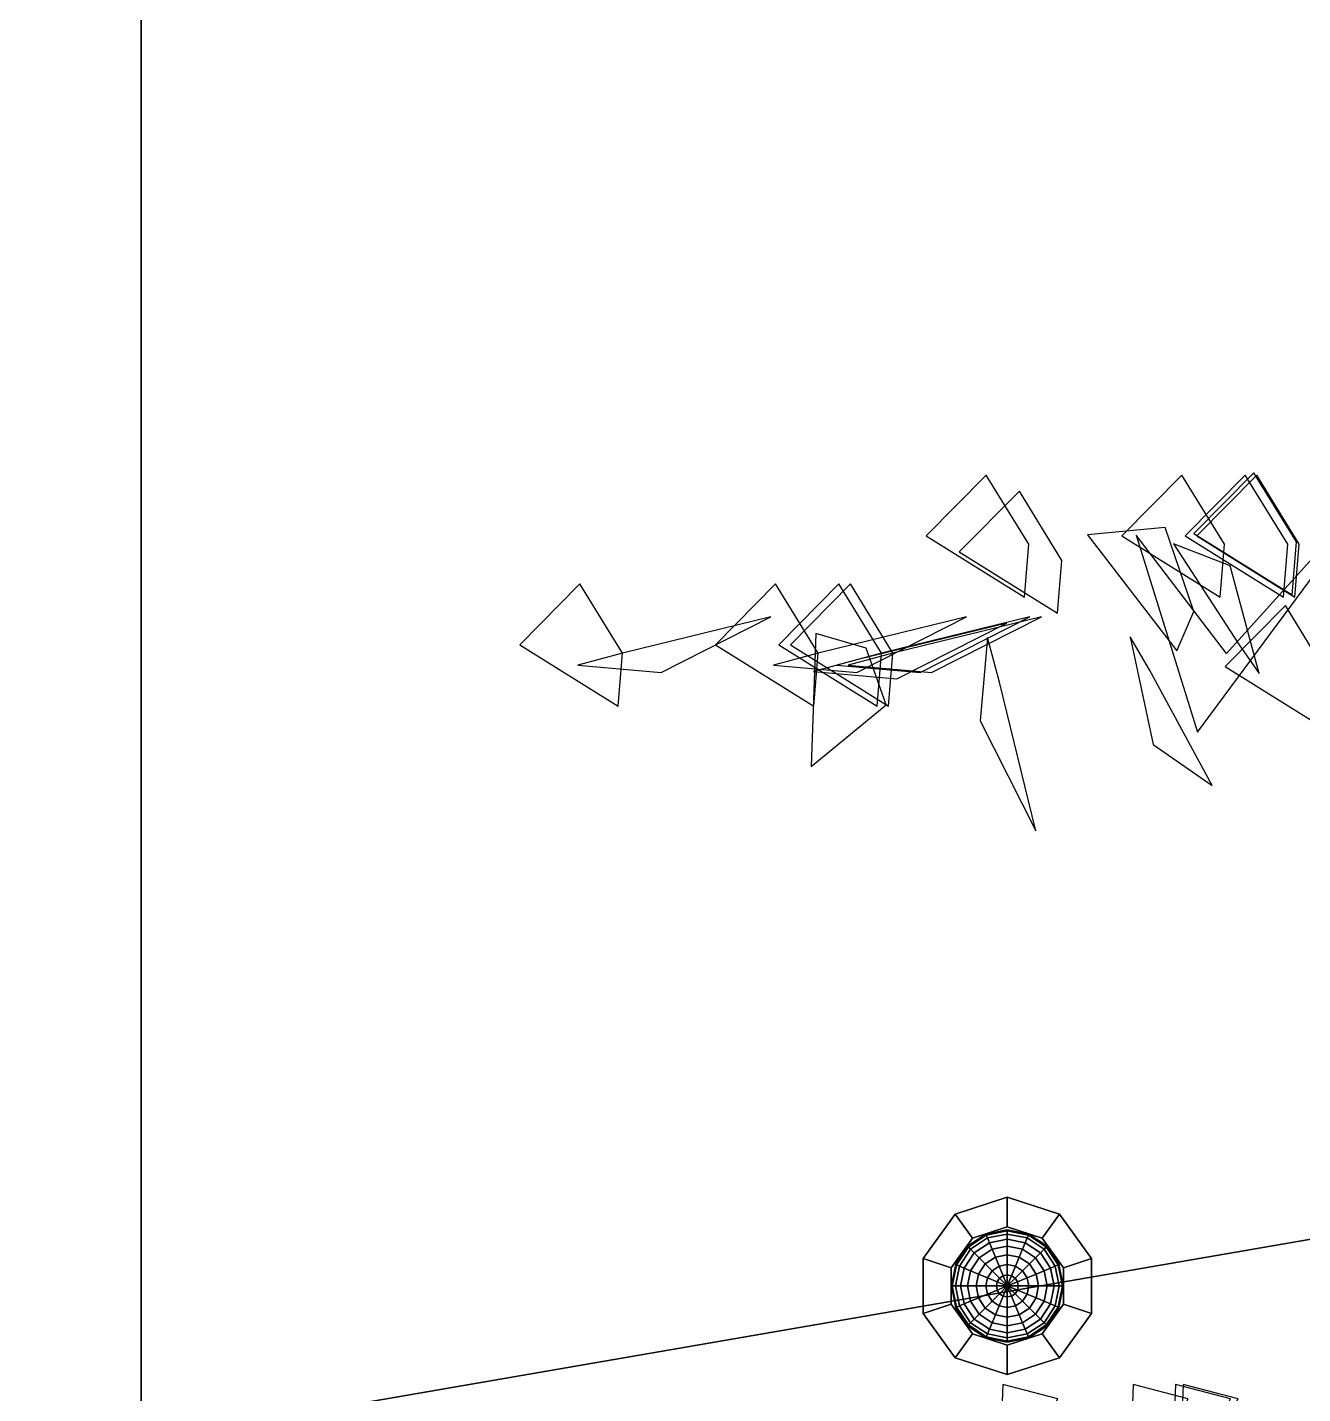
# Model space of a CAD drawing. Header units: millimetres. Extents: x 116.8 to 135.8, y -35.1 to -13.1.
# Drawn here: x 128.742 to 129.877, y -20.523 to -19.307 of the extents above; entities that cross this region are included whole.
import ezdxf

# ---------------------------------------------------------------- set-up
doc = ezdxf.new("R2010")
doc.units = ezdxf.units.MM
for name, color, linetype in [('COPERTURA', 252, 'CONTINUOUS'), ('CROMATO', 251, 'CONTINUOUS'), ('FOGLIE', 62, 'CONTINUOUS'), ('LAMPADA', 2, 'CONTINUOUS'), ('MARMO', 7, 'CONTINUOUS'), ('PARETE_INTERNA', 7, 'CONTINUOUS'), ('PRATO', 83, 'CONTINUOUS'), ('RIVESTIMENTO', 33, 'CONTINUOUS')]:
    doc.layers.add(name, color=color, linetype=linetype)

msp = doc.modelspace()

# ---------------------------------------------------------------- linework, layer by layer
at = {"layer": 'COPERTURA'}
msp.add_3dface([(127.943016, -18.1399, 8.1), (127.943016, -20.6399, 8.1), (130.343016, -20.6399, 8.1), (130.343016, -18.1399, 8.1)], dxfattribs=at)
at = {"layer": 'CROMATO'}
for points in [[(129.613727, -20.374237, 7.8), (129.613727, -20.34795, 7.8), (129.567374, -20.363011, 7.8), (129.582825, -20.384277, 7.8)], [(129.582825, -20.384277, 7.775), (129.567374, -20.363011, 7.775), (129.613727, -20.34795, 7.775), (129.613727, -20.374237, 7.775)], [(129.567374, -20.363011, 7.8), (129.613727, -20.34795, 7.8), (129.613727, -20.34795, 7.775), (129.567374, -20.363011, 7.775)], [(129.644628, -20.384277, 7.8), (129.660079, -20.363011, 7.8), (129.613727, -20.34795, 7.8), (129.613727, -20.374237, 7.8)], [(129.613727, -20.374237, 7.775), (129.613727, -20.34795, 7.775), (129.660079, -20.363011, 7.775), (129.644628, -20.384277, 7.775)], [(129.613727, -20.34795, 7.8), (129.660079, -20.363011, 7.8), (129.660079, -20.363011, 7.775), (129.613727, -20.34795, 7.775)], [(129.613727, -20.34795, 7.8), (129.613727, -20.374237, 7.8), (129.613727, -20.374237, 7.775), (129.613727, -20.34795, 7.775)], [(129.582825, -20.384277, 7.8), (129.567374, -20.363011, 7.8), (129.538727, -20.402441, 7.8), (129.563727, -20.410564, 7.8)], [(129.563727, -20.410564, 7.775), (129.538727, -20.402441, 7.775), (129.567374, -20.363011, 7.775), (129.582825, -20.384277, 7.775)], [(129.538727, -20.402441, 7.8), (129.567374, -20.363011, 7.8), (129.567374, -20.363011, 7.775), (129.538727, -20.402441, 7.775)], [(129.567374, -20.363011, 7.8), (129.582825, -20.384277, 7.8), (129.582825, -20.384277, 7.775), (129.567374, -20.363011, 7.775)], [(129.663727, -20.410564, 7.8), (129.688727, -20.402441, 7.8), (129.660079, -20.363011, 7.8), (129.644628, -20.384277, 7.8)], [(129.644628, -20.384277, 7.775), (129.660079, -20.363011, 7.775), (129.688727, -20.402441, 7.775), (129.663727, -20.410564, 7.775)], [(129.644628, -20.384277, 7.8), (129.660079, -20.363011, 7.8), (129.660079, -20.363011, 7.775), (129.644628, -20.384277, 7.775)], [(129.660079, -20.363011, 7.8), (129.688727, -20.402441, 7.8), (129.688727, -20.402441, 7.775), (129.660079, -20.363011, 7.775)], [(129.613727, -20.374237, 7.775), (129.582825, -20.384277, 7.775), (129.582825, -20.384277, 7.8), (129.613727, -20.374237, 7.8)], [(129.644628, -20.384277, 7.775), (129.613727, -20.374237, 7.775), (129.613727, -20.374237, 7.8), (129.644628, -20.384277, 7.8)], [(129.582825, -20.384277, 7.775), (129.563727, -20.410564, 7.775), (129.563727, -20.410564, 7.8), (129.582825, -20.384277, 7.8)], [(129.663727, -20.410564, 7.775), (129.644628, -20.384277, 7.775), (129.644628, -20.384277, 7.8), (129.663727, -20.410564, 7.8)], [(129.563727, -20.443056, 7.8), (129.538727, -20.451179, 7.8), (129.538727, -20.402441, 7.8), (129.563727, -20.410564, 7.8)], [(129.563727, -20.410564, 7.775), (129.538727, -20.402441, 7.775), (129.538727, -20.451179, 7.775), (129.563727, -20.443056, 7.775)], [(129.563727, -20.410564, 7.8), (129.538727, -20.402441, 7.8), (129.538727, -20.402441, 7.775), (129.563727, -20.410564, 7.775)], [(129.538727, -20.402441, 7.8), (129.538727, -20.451179, 7.8), (129.538727, -20.451179, 7.775), (129.538727, -20.402441, 7.775)], [(129.563727, -20.443056, 7.775), (129.563727, -20.410564, 7.775), (129.563727, -20.410564, 7.8), (129.563727, -20.443056, 7.8)], [(129.663727, -20.443056, 7.8), (129.688727, -20.451179, 7.8), (129.688727, -20.402441, 7.8), (129.663727, -20.410564, 7.8)], [(129.663727, -20.410564, 7.775), (129.688727, -20.402441, 7.775), (129.688727, -20.451179, 7.775), (129.663727, -20.443056, 7.775)], [(129.688727, -20.402441, 7.8), (129.663727, -20.410564, 7.8), (129.663727, -20.410564, 7.775), (129.688727, -20.402441, 7.775)], [(129.663727, -20.443056, 7.775), (129.663727, -20.410564, 7.775), (129.663727, -20.410564, 7.8), (129.663727, -20.443056, 7.8)], [(129.688727, -20.402441, 7.8), (129.688727, -20.451179, 7.8), (129.688727, -20.451179, 7.775), (129.688727, -20.402441, 7.775)], [(129.582825, -20.469342, 7.8), (129.567374, -20.490608, 7.8), (129.538727, -20.451179, 7.8), (129.563727, -20.443056, 7.8)], [(129.563727, -20.443056, 7.775), (129.538727, -20.451179, 7.775), (129.567374, -20.490608, 7.775), (129.582825, -20.469342, 7.775)], [(129.563727, -20.443056, 7.8), (129.538727, -20.451179, 7.8), (129.538727, -20.451179, 7.775), (129.563727, -20.443056, 7.775)], [(129.582825, -20.469342, 7.775), (129.563727, -20.443056, 7.775), (129.563727, -20.443056, 7.8), (129.582825, -20.469342, 7.8)], [(129.663727, -20.443056, 7.8), (129.688727, -20.451179, 7.8), (129.660079, -20.490608, 7.8), (129.644628, -20.469342, 7.8)], [(129.644628, -20.469342, 7.775), (129.660079, -20.490608, 7.775), (129.688727, -20.451179, 7.775), (129.663727, -20.443056, 7.775)], [(129.663727, -20.443056, 7.775), (129.644628, -20.469342, 7.775), (129.644628, -20.469342, 7.8), (129.663727, -20.443056, 7.8)], [(129.688727, -20.451179, 7.8), (129.663727, -20.443056, 7.8), (129.663727, -20.443056, 7.775), (129.688727, -20.451179, 7.775)], [(129.538727, -20.451179, 7.8), (129.567374, -20.490608, 7.8), (129.567374, -20.490608, 7.775), (129.538727, -20.451179, 7.775)], [(129.660079, -20.490608, 7.8), (129.688727, -20.451179, 7.8), (129.688727, -20.451179, 7.775), (129.660079, -20.490608, 7.775)], [(129.613727, -20.479383, 7.8), (129.613727, -20.505669, 7.8), (129.567374, -20.490608, 7.8), (129.582825, -20.469342, 7.8)], [(129.582825, -20.469342, 7.775), (129.567374, -20.490608, 7.775), (129.613727, -20.505669, 7.775), (129.613727, -20.479383, 7.775)], [(129.582825, -20.469342, 7.8), (129.567374, -20.490608, 7.8), (129.567374, -20.490608, 7.775), (129.582825, -20.469342, 7.775)], [(129.613727, -20.479383, 7.775), (129.582825, -20.469342, 7.775), (129.582825, -20.469342, 7.8), (129.613727, -20.479383, 7.8)], [(129.644628, -20.469342, 7.8), (129.660079, -20.490608, 7.8), (129.613727, -20.505669, 7.8), (129.613727, -20.479383, 7.8)], [(129.613727, -20.479383, 7.775), (129.613727, -20.505669, 7.775), (129.660079, -20.490608, 7.775), (129.644628, -20.469342, 7.775)], [(129.644628, -20.469342, 7.775), (129.613727, -20.479383, 7.775), (129.613727, -20.479383, 7.8), (129.644628, -20.469342, 7.8)], [(129.644628, -20.469342, 7.8), (129.660079, -20.490608, 7.8), (129.660079, -20.490608, 7.775), (129.644628, -20.469342, 7.775)], [(129.613727, -20.479383, 7.8), (129.613727, -20.505669, 7.8), (129.613727, -20.505669, 7.775), (129.613727, -20.479383, 7.775)], [(129.567374, -20.490608, 7.8), (129.613727, -20.505669, 7.8), (129.613727, -20.505669, 7.775), (129.567374, -20.490608, 7.775)], [(129.613727, -20.505669, 7.8), (129.660079, -20.490608, 7.8), (129.660079, -20.490608, 7.775), (129.613727, -20.505669, 7.775)]]:
    msp.add_3dface(points, dxfattribs=at)
at = {"layer": 'FOGLIE'}
for points in [[(129.632851, -19.76723, 2.510265), (129.595035, -19.705584, 2.477011), (129.54155, -19.759614, 2.370897), (129.628895, -19.814239, 2.484421)], [(129.806952, -19.767229, 2.03416), (129.769135, -19.705584, 2.000906), (129.715651, -19.759614, 1.894792), (129.802996, -19.814239, 2.008317)], [(129.954116, -19.703399, 1.681351), (129.80861, -19.864349, 1.832384), (129.728232, -19.759049, 1.750938), (129.783095, -19.934281, 1.763289)], [(129.863278, -19.76723, 2.699683), (129.825462, -19.705584, 2.666429), (129.771977, -19.759614, 2.560315), (129.859322, -19.814239, 2.673839)], [(129.871025, -19.765154, 3.520228), (129.833209, -19.703508, 3.486974), (129.779724, -19.757538, 3.38086), (129.867069, -19.812163, 3.494385)], [(129.873519, -19.76723, 3.052922), (129.835703, -19.705584, 3.019667), (129.782218, -19.759614, 2.913553), (129.869563, -19.814239, 3.027078)], [(129.662314, -19.781587, 1.638587), (129.624498, -19.719941, 1.605332), (129.571013, -19.773971, 1.499219), (129.658358, -19.828596, 1.612743)], [(129.77978, -19.827109, 1.802949), (129.754231, -19.752209, 1.794393), (129.685164, -19.758752, 1.683817), (129.764641, -19.861853, 1.764776)], [(129.819889, -19.856564, 2.249863), (129.837707, -19.881991, 2.277021), (129.812088, -19.786363, 2.277032), (129.761713, -19.766688, 2.165724)], [(129.271327, -19.8641, 2.646577), (129.233511, -19.802454, 2.613323), (129.180026, -19.856484, 2.507209), (129.267371, -19.911109, 2.620733)], [(129.445428, -19.8641, 2.170472), (129.407611, -19.802454, 2.137218), (129.354127, -19.856484, 2.031104), (129.441472, -19.911109, 2.144629)], [(129.501754, -19.8641, 2.835995), (129.463938, -19.802454, 2.802741), (129.410453, -19.856484, 2.696627), (129.497798, -19.911109, 2.810151)], [(129.511995, -19.8641, 3.189234), (129.474179, -19.802454, 3.155979), (129.420694, -19.856484, 3.049866), (129.508039, -19.911109, 3.16339)], [(129.898934, -19.883388, 1.965447), (129.861118, -19.821742, 1.932193), (129.807633, -19.875772, 1.826079), (129.894978, -19.930397, 1.939604)], [(129.271327, -19.8641, 2.646577), (129.231483, -19.874776, 2.646577), (129.305705, -19.881303, 2.581389), (129.403387, -19.831781, 2.639008)], [(129.445428, -19.8641, 2.170472), (129.405583, -19.874776, 2.170472), (129.479805, -19.881303, 2.105284), (129.577487, -19.831781, 2.162903)], [(129.481096, -19.869635, 3.600412), (129.441251, -19.880311, 3.600412), (129.515473, -19.886838, 3.535223), (129.613155, -19.837317, 3.592842)], [(129.501754, -19.8641, 2.835995), (129.46191, -19.874776, 2.835995), (129.536132, -19.881303, 2.770807), (129.633814, -19.831781, 2.828425)], [(129.511995, -19.8641, 3.189234), (129.472151, -19.874776, 3.189234), (129.546373, -19.881303, 3.124045), (129.644055, -19.831781, 3.181664)], [(129.488083, -19.859719, 3.615469), (129.443282, -19.846662, 3.550982), (129.439315, -19.964709, 3.495401), (129.50588, -19.910031, 3.622209)], [(129.60689, -19.889928, 3.669904), (129.596214, -19.850083, 3.669904), (129.589687, -19.924305, 3.604716), (129.639208, -20.021987, 3.662335)], [(129.740225, -19.878932, 3.439602), (129.722971, -19.849388, 3.416558), (129.743403, -19.945374, 3.40351), (129.796051, -19.981606, 3.509479)], [(129.635673, -20.569673, 1.764385), (129.658659, -20.527291, 1.742215), (129.609637, -20.514422, 1.671473), (129.607214, -20.583059, 1.747156)], [(129.75174, -20.569673, 1.446982), (129.774726, -20.527291, 1.424812), (129.725703, -20.514422, 1.35407), (129.723281, -20.583059, 1.429753)], [(129.789291, -20.569673, 1.890663), (129.812277, -20.527291, 1.868494), (129.763254, -20.514422, 1.797751), (129.760832, -20.583059, 1.873434)], [(129.796119, -20.569673, 2.126156), (129.819105, -20.527291, 2.103986), (129.770082, -20.514422, 2.033244), (129.767659, -20.583059, 2.108927)]]:
    msp.add_3dface(points, dxfattribs=at)
at = {"layer": 'LAMPADA'}
for points in [[(129.59496, -20.381503, 7.765245), (129.613727, -20.37777, 7.765245), (129.613727, -20.37681, 7.775), (129.594593, -20.380616, 7.775)], [(129.596049, -20.384132, 7.755866), (129.613727, -20.380616, 7.755866), (129.613727, -20.37777, 7.765245), (129.59496, -20.381503, 7.765245)], [(129.613727, -20.37777, 7.765245), (129.632493, -20.381503, 7.765245), (129.632861, -20.380616, 7.775), (129.613727, -20.37681, 7.775)], [(129.613727, -20.380616, 7.755866), (129.631404, -20.384132, 7.755866), (129.632493, -20.381503, 7.765245), (129.613727, -20.37777, 7.765245)], [(129.579051, -20.392134, 7.765245), (129.59496, -20.381503, 7.765245), (129.594593, -20.380616, 7.775), (129.578371, -20.391454, 7.775)], [(129.581063, -20.394146, 7.755866), (129.596049, -20.384132, 7.755866), (129.59496, -20.381503, 7.765245), (129.579051, -20.392134, 7.765245)], [(129.58433, -20.397413, 7.747221), (129.597817, -20.388401, 7.747221), (129.596049, -20.384132, 7.755866), (129.581063, -20.394146, 7.755866)], [(129.588727, -20.40181, 7.739645), (129.600197, -20.394146, 7.739645), (129.597817, -20.388401, 7.747221), (129.58433, -20.397413, 7.747221)], [(129.597817, -20.388401, 7.747221), (129.613727, -20.385236, 7.747221), (129.613727, -20.380616, 7.755866), (129.596049, -20.384132, 7.755866)], [(129.600197, -20.394146, 7.739645), (129.613727, -20.391454, 7.739645), (129.613727, -20.385236, 7.747221), (129.597817, -20.388401, 7.747221)], [(129.613727, -20.385236, 7.747221), (129.629636, -20.388401, 7.747221), (129.631404, -20.384132, 7.755866), (129.613727, -20.380616, 7.755866)], [(129.613727, -20.391454, 7.739645), (129.627257, -20.394146, 7.739645), (129.629636, -20.388401, 7.747221), (129.613727, -20.385236, 7.747221)], [(129.627257, -20.394146, 7.739645), (129.638727, -20.40181, 7.739645), (129.643124, -20.397413, 7.747221), (129.629636, -20.388401, 7.747221)], [(129.629636, -20.388401, 7.747221), (129.643124, -20.397413, 7.747221), (129.646391, -20.394146, 7.755866), (129.631404, -20.384132, 7.755866)], [(129.631404, -20.384132, 7.755866), (129.646391, -20.394146, 7.755866), (129.648403, -20.392134, 7.765245), (129.632493, -20.381503, 7.765245)], [(129.632493, -20.381503, 7.765245), (129.648403, -20.392134, 7.765245), (129.649082, -20.391454, 7.775), (129.632861, -20.380616, 7.775)], [(129.56842, -20.408043, 7.765245), (129.579051, -20.392134, 7.765245), (129.578371, -20.391454, 7.775), (129.567533, -20.407676, 7.775)], [(129.571049, -20.409132, 7.755866), (129.581063, -20.394146, 7.755866), (129.579051, -20.392134, 7.765245), (129.56842, -20.408043, 7.765245)], [(129.575318, -20.4109, 7.747221), (129.58433, -20.397413, 7.747221), (129.581063, -20.394146, 7.755866), (129.571049, -20.409132, 7.755866)], [(129.581063, -20.41328, 7.739645), (129.588727, -20.40181, 7.739645), (129.58433, -20.397413, 7.747221), (129.575318, -20.4109, 7.747221)], [(129.588063, -20.416179, 7.733426), (129.594084, -20.407167, 7.733426), (129.588727, -20.40181, 7.739645), (129.581063, -20.41328, 7.739645)], [(129.594084, -20.407167, 7.733426), (129.603096, -20.401146, 7.733426), (129.600197, -20.394146, 7.739645), (129.588727, -20.40181, 7.739645)], [(129.600197, -20.41328, 7.728806), (129.606404, -20.409132, 7.728806), (129.603096, -20.401146, 7.733426), (129.594084, -20.407167, 7.733426)], [(129.603096, -20.401146, 7.733426), (129.613727, -20.399031, 7.733426), (129.613727, -20.391454, 7.739645), (129.600197, -20.394146, 7.739645)], [(129.606404, -20.409132, 7.728806), (129.613727, -20.407676, 7.728806), (129.613727, -20.399031, 7.733426), (129.603096, -20.401146, 7.733426)], [(129.613727, -20.399031, 7.733426), (129.624357, -20.401146, 7.733426), (129.627257, -20.394146, 7.739645), (129.613727, -20.391454, 7.739645)], [(129.613727, -20.407676, 7.728806), (129.621049, -20.409132, 7.728806), (129.624357, -20.401146, 7.733426), (129.613727, -20.399031, 7.733426)], [(129.621049, -20.409132, 7.728806), (129.627257, -20.41328, 7.728806), (129.633369, -20.407167, 7.733426), (129.624357, -20.401146, 7.733426)], [(129.624357, -20.401146, 7.733426), (129.633369, -20.407167, 7.733426), (129.638727, -20.40181, 7.739645), (129.627257, -20.394146, 7.739645)], [(129.633369, -20.407167, 7.733426), (129.639391, -20.416179, 7.733426), (129.646391, -20.41328, 7.739645), (129.638727, -20.40181, 7.739645)], [(129.638727, -20.40181, 7.739645), (129.646391, -20.41328, 7.739645), (129.652136, -20.4109, 7.747221), (129.643124, -20.397413, 7.747221)], [(129.643124, -20.397413, 7.747221), (129.652136, -20.4109, 7.747221), (129.656404, -20.409132, 7.755866), (129.646391, -20.394146, 7.755866)], [(129.646391, -20.394146, 7.755866), (129.656404, -20.409132, 7.755866), (129.659033, -20.408043, 7.765245), (129.648403, -20.392134, 7.765245)], [(129.648403, -20.392134, 7.765245), (129.659033, -20.408043, 7.765245), (129.659921, -20.407676, 7.775), (129.649082, -20.391454, 7.775)], [(129.564687, -20.42681, 7.765245), (129.56842, -20.408043, 7.765245), (129.567533, -20.407676, 7.775), (129.563727, -20.42681, 7.775)], [(129.567533, -20.42681, 7.755866), (129.571049, -20.409132, 7.755866), (129.56842, -20.408043, 7.765245), (129.564687, -20.42681, 7.765245)], [(129.572153, -20.42681, 7.747221), (129.575318, -20.4109, 7.747221), (129.571049, -20.409132, 7.755866), (129.567533, -20.42681, 7.755866)], [(129.578371, -20.42681, 7.739645), (129.581063, -20.41328, 7.739645), (129.575318, -20.4109, 7.747221), (129.572153, -20.42681, 7.747221)], [(129.585948, -20.42681, 7.733426), (129.588063, -20.416179, 7.733426), (129.581063, -20.41328, 7.739645), (129.578371, -20.42681, 7.739645)], [(129.596049, -20.419487, 7.728806), (129.600197, -20.41328, 7.728806), (129.594084, -20.407167, 7.733426), (129.588063, -20.416179, 7.733426)], [(129.604715, -20.423077, 7.725961), (129.606829, -20.419912, 7.725961), (129.600197, -20.41328, 7.728806), (129.596049, -20.419487, 7.728806)], [(129.606829, -20.419912, 7.725961), (129.609994, -20.417798, 7.725961), (129.606404, -20.409132, 7.728806), (129.600197, -20.41328, 7.728806)], [(129.609994, -20.417798, 7.725961), (129.613727, -20.417055, 7.725961), (129.613727, -20.407676, 7.728806), (129.606404, -20.409132, 7.728806)], [(129.613727, -20.417055, 7.725961), (129.61746, -20.417798, 7.725961), (129.621049, -20.409132, 7.728806), (129.613727, -20.407676, 7.728806)], [(129.61746, -20.417798, 7.725961), (129.620624, -20.419912, 7.725961), (129.627257, -20.41328, 7.728806), (129.621049, -20.409132, 7.728806)], [(129.620624, -20.419912, 7.725961), (129.622739, -20.423077, 7.725961), (129.631404, -20.419487, 7.728806), (129.627257, -20.41328, 7.728806)], [(129.627257, -20.41328, 7.728806), (129.631404, -20.419487, 7.728806), (129.639391, -20.416179, 7.733426), (129.633369, -20.407167, 7.733426)], [(129.639391, -20.416179, 7.733426), (129.641505, -20.42681, 7.733426), (129.649082, -20.42681, 7.739645), (129.646391, -20.41328, 7.739645)], [(129.646391, -20.41328, 7.739645), (129.649082, -20.42681, 7.739645), (129.6553, -20.42681, 7.747221), (129.652136, -20.4109, 7.747221)], [(129.652136, -20.4109, 7.747221), (129.6553, -20.42681, 7.747221), (129.659921, -20.42681, 7.755866), (129.656404, -20.409132, 7.755866)], [(129.656404, -20.409132, 7.755866), (129.659921, -20.42681, 7.755866), (129.662766, -20.42681, 7.765245), (129.659033, -20.408043, 7.765245)], [(129.659033, -20.408043, 7.765245), (129.662766, -20.42681, 7.765245), (129.663727, -20.42681, 7.775), (129.659921, -20.407676, 7.775)], [(129.594593, -20.42681, 7.728806), (129.596049, -20.419487, 7.728806), (129.588063, -20.416179, 7.733426), (129.585948, -20.42681, 7.733426)], [(129.603972, -20.42681, 7.725961), (129.604715, -20.423077, 7.725961), (129.596049, -20.419487, 7.728806), (129.594593, -20.42681, 7.728806)], [(129.613727, -20.42681, 7.725), (129.613727, -20.42681, 7.725), (129.604715, -20.423077, 7.725961), (129.603972, -20.42681, 7.725961)], [(129.613727, -20.42681, 7.725), (129.613727, -20.42681, 7.725), (129.606829, -20.419912, 7.725961), (129.604715, -20.423077, 7.725961)], [(129.613727, -20.42681, 7.725), (129.613727, -20.42681, 7.725), (129.609994, -20.417798, 7.725961), (129.606829, -20.419912, 7.725961)], [(129.613727, -20.42681, 7.725), (129.613727, -20.42681, 7.725), (129.613727, -20.417055, 7.725961), (129.609994, -20.417798, 7.725961)], [(129.613727, -20.42681, 7.725), (129.613727, -20.42681, 7.725), (129.61746, -20.417798, 7.725961), (129.613727, -20.417055, 7.725961)], [(129.613727, -20.42681, 7.725), (129.613727, -20.42681, 7.725), (129.620624, -20.419912, 7.725961), (129.61746, -20.417798, 7.725961)], [(129.613727, -20.42681, 7.725), (129.613727, -20.42681, 7.725), (129.622739, -20.423077, 7.725961), (129.620624, -20.419912, 7.725961)], [(129.613727, -20.42681, 7.725), (129.613727, -20.42681, 7.725), (129.623481, -20.42681, 7.725961), (129.622739, -20.423077, 7.725961)], [(129.622739, -20.423077, 7.725961), (129.623481, -20.42681, 7.725961), (129.632861, -20.42681, 7.728806), (129.631404, -20.419487, 7.728806)], [(129.631404, -20.419487, 7.728806), (129.632861, -20.42681, 7.728806), (129.641505, -20.42681, 7.733426), (129.639391, -20.416179, 7.733426)], [(129.56842, -20.445576, 7.765245), (129.564687, -20.42681, 7.765245), (129.563727, -20.42681, 7.775), (129.567533, -20.445944, 7.775)], [(129.571049, -20.444487, 7.755866), (129.567533, -20.42681, 7.755866), (129.564687, -20.42681, 7.765245), (129.56842, -20.445576, 7.765245)], [(129.575318, -20.442719, 7.747221), (129.572153, -20.42681, 7.747221), (129.567533, -20.42681, 7.755866), (129.571049, -20.444487, 7.755866)], [(129.581063, -20.44034, 7.739645), (129.578371, -20.42681, 7.739645), (129.572153, -20.42681, 7.747221), (129.575318, -20.442719, 7.747221)], [(129.588063, -20.43744, 7.733426), (129.585948, -20.42681, 7.733426), (129.578371, -20.42681, 7.739645), (129.581063, -20.44034, 7.739645)], [(129.594084, -20.446452, 7.733426), (129.588063, -20.43744, 7.733426), (129.581063, -20.44034, 7.739645), (129.588727, -20.45181, 7.739645)], [(129.596049, -20.434132, 7.728806), (129.594593, -20.42681, 7.728806), (129.585948, -20.42681, 7.733426), (129.588063, -20.43744, 7.733426)], [(129.600197, -20.44034, 7.728806), (129.596049, -20.434132, 7.728806), (129.588063, -20.43744, 7.733426), (129.594084, -20.446452, 7.733426)], [(129.604715, -20.430543, 7.725961), (129.603972, -20.42681, 7.725961), (129.594593, -20.42681, 7.728806), (129.596049, -20.434132, 7.728806)], [(129.606829, -20.433707, 7.725961), (129.604715, -20.430543, 7.725961), (129.596049, -20.434132, 7.728806), (129.600197, -20.44034, 7.728806)], [(129.609994, -20.435822, 7.725961), (129.606829, -20.433707, 7.725961), (129.600197, -20.44034, 7.728806), (129.606404, -20.444487, 7.728806)], [(129.613727, -20.42681, 7.725), (129.613727, -20.42681, 7.725), (129.603972, -20.42681, 7.725961), (129.604715, -20.430543, 7.725961)], [(129.613727, -20.42681, 7.725), (129.613727, -20.42681, 7.725), (129.604715, -20.430543, 7.725961), (129.606829, -20.433707, 7.725961)], [(129.613727, -20.436564, 7.725961), (129.609994, -20.435822, 7.725961), (129.606404, -20.444487, 7.728806), (129.613727, -20.445944, 7.728806)], [(129.613727, -20.42681, 7.725), (129.613727, -20.42681, 7.725), (129.606829, -20.433707, 7.725961), (129.609994, -20.435822, 7.725961)], [(129.613727, -20.42681, 7.725), (129.613727, -20.42681, 7.725), (129.609994, -20.435822, 7.725961), (129.613727, -20.436564, 7.725961)], [(129.613727, -20.42681, 7.725), (129.613727, -20.42681, 7.725), (129.622739, -20.430543, 7.725961), (129.623481, -20.42681, 7.725961)], [(129.613727, -20.42681, 7.725), (129.613727, -20.42681, 7.725), (129.620624, -20.433707, 7.725961), (129.622739, -20.430543, 7.725961)], [(129.613727, -20.42681, 7.725), (129.613727, -20.42681, 7.725), (129.61746, -20.435822, 7.725961), (129.620624, -20.433707, 7.725961)], [(129.613727, -20.42681, 7.725), (129.613727, -20.42681, 7.725), (129.613727, -20.436564, 7.725961), (129.61746, -20.435822, 7.725961)], [(129.61746, -20.435822, 7.725961), (129.613727, -20.436564, 7.725961), (129.613727, -20.445944, 7.728806), (129.621049, -20.444487, 7.728806)], [(129.620624, -20.433707, 7.725961), (129.61746, -20.435822, 7.725961), (129.621049, -20.444487, 7.728806), (129.627257, -20.44034, 7.728806)], [(129.622739, -20.430543, 7.725961), (129.620624, -20.433707, 7.725961), (129.627257, -20.44034, 7.728806), (129.631404, -20.434132, 7.728806)], [(129.623481, -20.42681, 7.725961), (129.622739, -20.430543, 7.725961), (129.631404, -20.434132, 7.728806), (129.632861, -20.42681, 7.728806)], [(129.631404, -20.434132, 7.728806), (129.627257, -20.44034, 7.728806), (129.633369, -20.446452, 7.733426), (129.639391, -20.43744, 7.733426)], [(129.632861, -20.42681, 7.728806), (129.631404, -20.434132, 7.728806), (129.639391, -20.43744, 7.733426), (129.641505, -20.42681, 7.733426)], [(129.639391, -20.43744, 7.733426), (129.633369, -20.446452, 7.733426), (129.638727, -20.45181, 7.739645), (129.646391, -20.44034, 7.739645)], [(129.641505, -20.42681, 7.733426), (129.639391, -20.43744, 7.733426), (129.646391, -20.44034, 7.739645), (129.649082, -20.42681, 7.739645)], [(129.649082, -20.42681, 7.739645), (129.646391, -20.44034, 7.739645), (129.652136, -20.442719, 7.747221), (129.6553, -20.42681, 7.747221)], [(129.6553, -20.42681, 7.747221), (129.652136, -20.442719, 7.747221), (129.656404, -20.444487, 7.755866), (129.659921, -20.42681, 7.755866)], [(129.659921, -20.42681, 7.755866), (129.656404, -20.444487, 7.755866), (129.659033, -20.445576, 7.765245), (129.662766, -20.42681, 7.765245)], [(129.662766, -20.42681, 7.765245), (129.659033, -20.445576, 7.765245), (129.659921, -20.445944, 7.775), (129.663727, -20.42681, 7.775)], [(129.579051, -20.461486, 7.765245), (129.56842, -20.445576, 7.765245), (129.567533, -20.445944, 7.775), (129.578371, -20.462165, 7.775)], [(129.581063, -20.459474, 7.755866), (129.571049, -20.444487, 7.755866), (129.56842, -20.445576, 7.765245), (129.579051, -20.461486, 7.765245)], [(129.58433, -20.456207, 7.747222), (129.575318, -20.442719, 7.747221), (129.571049, -20.444487, 7.755866), (129.581063, -20.459474, 7.755866)], [(129.588727, -20.45181, 7.739645), (129.581063, -20.44034, 7.739645), (129.575318, -20.442719, 7.747221), (129.58433, -20.456207, 7.747222)], [(129.603096, -20.452474, 7.733427), (129.594084, -20.446452, 7.733426), (129.588727, -20.45181, 7.739645), (129.600197, -20.459474, 7.739645)], [(129.606404, -20.444487, 7.728806), (129.600197, -20.44034, 7.728806), (129.594084, -20.446452, 7.733426), (129.603096, -20.452474, 7.733427)], [(129.613727, -20.445944, 7.728806), (129.606404, -20.444487, 7.728806), (129.603096, -20.452474, 7.733427), (129.613727, -20.454588, 7.733427)], [(129.621049, -20.444487, 7.728806), (129.613727, -20.445944, 7.728806), (129.613727, -20.454588, 7.733427), (129.624357, -20.452474, 7.733427)], [(129.627257, -20.44034, 7.728806), (129.621049, -20.444487, 7.728806), (129.624357, -20.452474, 7.733427), (129.633369, -20.446452, 7.733426)], [(129.633369, -20.446452, 7.733426), (129.624357, -20.452474, 7.733427), (129.627257, -20.459474, 7.739645), (129.638727, -20.45181, 7.739645)], [(129.646391, -20.44034, 7.739645), (129.638727, -20.45181, 7.739645), (129.643124, -20.456207, 7.747222), (129.652136, -20.442719, 7.747221)], [(129.652136, -20.442719, 7.747221), (129.643124, -20.456207, 7.747222), (129.646391, -20.459474, 7.755866), (129.656404, -20.444487, 7.755866)], [(129.656404, -20.444487, 7.755866), (129.646391, -20.459474, 7.755866), (129.648403, -20.461486, 7.765245), (129.659033, -20.445576, 7.765245)], [(129.659033, -20.445576, 7.765245), (129.648403, -20.461486, 7.765245), (129.649082, -20.462165, 7.775), (129.659921, -20.445944, 7.775)], [(129.59496, -20.472116, 7.765245), (129.579051, -20.461486, 7.765245), (129.578371, -20.462165, 7.775), (129.594593, -20.473004, 7.775)], [(129.596049, -20.469487, 7.755866), (129.581063, -20.459474, 7.755866), (129.579051, -20.461486, 7.765245), (129.59496, -20.472116, 7.765245)], [(129.597817, -20.465219, 7.747222), (129.58433, -20.456207, 7.747222), (129.581063, -20.459474, 7.755866), (129.596049, -20.469487, 7.755866)], [(129.600197, -20.459474, 7.739645), (129.588727, -20.45181, 7.739645), (129.58433, -20.456207, 7.747222), (129.597817, -20.465219, 7.747222)], [(129.613727, -20.462165, 7.739645), (129.600197, -20.459474, 7.739645), (129.597817, -20.465219, 7.747222), (129.613727, -20.468383, 7.747222)], [(129.613727, -20.454588, 7.733427), (129.603096, -20.452474, 7.733427), (129.600197, -20.459474, 7.739645), (129.613727, -20.462165, 7.739645)], [(129.624357, -20.452474, 7.733427), (129.613727, -20.454588, 7.733427), (129.613727, -20.462165, 7.739645), (129.627257, -20.459474, 7.739645)], [(129.627257, -20.459474, 7.739645), (129.613727, -20.462165, 7.739645), (129.613727, -20.468383, 7.747222), (129.629636, -20.465219, 7.747222)], [(129.638727, -20.45181, 7.739645), (129.627257, -20.459474, 7.739645), (129.629636, -20.465219, 7.747222), (129.643124, -20.456207, 7.747222)], [(129.643124, -20.456207, 7.747222), (129.629636, -20.465219, 7.747222), (129.631404, -20.469487, 7.755866), (129.646391, -20.459474, 7.755866)], [(129.646391, -20.459474, 7.755866), (129.631404, -20.469487, 7.755866), (129.632493, -20.472116, 7.765245), (129.648403, -20.461486, 7.765245)], [(129.648403, -20.461486, 7.765245), (129.632493, -20.472116, 7.765245), (129.632861, -20.473004, 7.775), (129.649082, -20.462165, 7.775)], [(129.613727, -20.475849, 7.765245), (129.59496, -20.472116, 7.765245), (129.594593, -20.473004, 7.775), (129.613727, -20.47681, 7.775)], [(129.613727, -20.473004, 7.755866), (129.596049, -20.469487, 7.755866), (129.59496, -20.472116, 7.765245), (129.613727, -20.475849, 7.765245)], [(129.613727, -20.468383, 7.747222), (129.597817, -20.465219, 7.747222), (129.596049, -20.469487, 7.755866), (129.613727, -20.473004, 7.755866)], [(129.629636, -20.465219, 7.747222), (129.613727, -20.468383, 7.747222), (129.613727, -20.473004, 7.755866), (129.631404, -20.469487, 7.755866)], [(129.631404, -20.469487, 7.755866), (129.613727, -20.473004, 7.755866), (129.613727, -20.475849, 7.765245), (129.632493, -20.472116, 7.765245)], [(129.632493, -20.472116, 7.765245), (129.613727, -20.475849, 7.765245), (129.613727, -20.47681, 7.775), (129.632861, -20.473004, 7.775)]]:
    msp.add_3dface(points, dxfattribs=at)
at = {"layer": 'MARMO'}
for points in [[(128.843016, -18.1399, -0.0183), (128.843016, -22.9899, -0.0183), (128.543016, -23.1399, -0.0183), (128.543016, -18.4399, -0.0183)], [(128.543016, -18.4399), (128.543016, -23.1399), (128.843016, -22.9899), (128.843016, -18.1399)], [(128.843016, -22.9899, -0.0183), (128.843016, -18.1399, -0.0183), (128.843016, -18.1399), (128.843016, -22.9899)]]:
    msp.add_3dface(points, dxfattribs=at)
at = {"layer": 'PARETE_INTERNA'}
msp.add_3dface([(130.343016, -18.1399, 7.8), (130.343016, -20.6399, 7.8), (127.943016, -20.6399, 7.8), (127.943016, -18.1399, 7.8)], dxfattribs=at)
at = {"layer": 'PRATO'}
for points in [[(128.843016, -22.9899, -0.0183), (128.843016, -18.1399, -0.0183), (128.843016, -18.1399), (128.843016, -22.9899)], [(128.843016, -20.5649), (128.843016, -18.1399), (129.343016, -18.1399), (131.565629, -20.094816)], [(128.843016, -18.1399, -0.0183), (128.843016, -20.5649, -0.0183), (131.565629, -20.094816, -0.0183), (129.343016, -18.1399, -0.0183)], [(131.565629, -20.094816), (129.343016, -18.1399), (129.843016, -18.1399), (130.078276, -18.171739)], [(129.343016, -18.1399, -0.0183), (131.565629, -20.094816, -0.0183), (130.078276, -18.171739, -0.0183), (129.843016, -18.1399, -0.0183)], [(128.843016, -22.9899), (128.843016, -20.5649), (131.565629, -20.094816), (131.343016, -22.9899)], [(128.843016, -20.5649, -0.0183), (128.843016, -22.9899, -0.0183), (131.343016, -22.9899, -0.0183), (131.565629, -20.094816, -0.0183)]]:
    msp.add_3dface(points, dxfattribs=at)
at = {"layer": 'RIVESTIMENTO'}
for points in [[(128.843016, -18.1399), (128.543016, -18.1399), (128.543016, -23.1399), (128.843016, -23.1399)], [(128.543016, -23.1399, 7.8), (128.843016, -23.1399, 7.8), (128.843016, -18.1399, 7.8), (128.543016, -18.1399, 7.8)], [(128.843016, -18.1399, 7.8), (128.843016, -23.1399, 7.8), (128.843016, -23.1399), (128.843016, -18.1399)]]:
    msp.add_3dface(points, dxfattribs=at)

doc.saveas('drawing.dxf')
